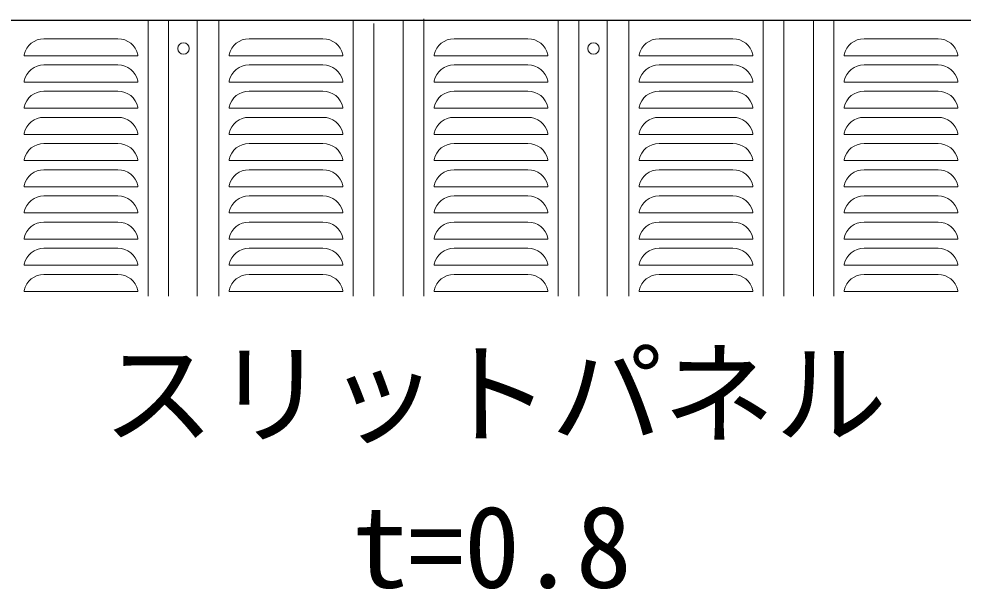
# Model space of a CAD drawing. Units: millimetres, scale not verified. Extents: x -6300 to 6300, y -4455 to 4455.
# Drawn here: x -3302 to -2473, y 1576 to 2077 of the extents above; entities that cross this region are included whole.
import ezdxf
from ezdxf.enums import TextEntityAlignment as Align

# ---------------------------------------------------------------- set-up
doc = ezdxf.new("R2010")
doc.units = ezdxf.units.MM
doc.header["$LTSCALE"] = 20
for name, color, linetype, lineweight in [('0-2_D-STR1', 1, 'Continuous', 25), ('0-3_D-STR3', 3, 'Continuous', 13), ('0-4_D-STR2', 7, 'Continuous', 13), ('0-8_D-STR-TXT', 7, 'Continuous', 13)]:
    doc.layers.add(name, color=color, linetype=linetype, lineweight=lineweight)
doc.styles.add('ＭＳ ゴシック', font='')
doc.styles.get('ＭＳ ゴシック').set_extended_font_data('MS Gothic')

msp = doc.modelspace()

# ---------------------------------------------------------------- linework, layer by layer
at = {"layer": '0-2_D-STR1'}
msp.add_line((-4027.46, 2076.36), (-1626.46, 2076.36), dxfattribs=at)
msp.add_line((-4027.46, 2076.36), (-1626.46, 2076.36), dxfattribs=at)
at = {"layer": '0-3_D-STR3'}
for centre in [(-3157.46, 2051.36), (-2797.46, 2051.36)]:
    msp.add_circle(centre, 5, dxfattribs=at)
at = {"layer": '0-4_D-STR2'}
for p, q in [((-3188.46, 2076.36), (-3188.46, 1833.86)), ((-3170.46, 2076.36), (-3170.46, 1833.86)), ((-3145.46, 2076.36), (-3145.46, 1833.86)), ((-3126.46, 2076.36), (-3126.46, 1833.86)), ((-3008.46, 2076.36), (-3008.46, 1833.86)), ((-2990.46, 2073.22), (-2990.46, 1833.86)), ((-2964.46, 2076.36), (-2964.46, 1833.86)), ((-2946.46, 2077.36), (-2946.46, 1833.86)), ((-2828.46, 2076.36), (-2828.46, 1833.86)), ((-2810.46, 2076.36), (-2810.46, 1833.86)), ((-2785.46, 2076.36), (-2785.46, 1833.86)), ((-2766.46, 2076.36), (-2766.46, 1833.86)), ((-2648.46, 2076.36), (-2648.46, 1833.86)), ((-2630.46, 2076.36), (-2630.46, 1833.86)), ((-2604.46, 2076.36), (-2604.46, 1833.86)), ((-2586.46, 2076.36), (-2586.46, 1833.86)), ((-3215.01, 2059.86), (-3279.91, 2059.86)), ((-3035.01, 2059.86), (-3099.91, 2059.86)), ((-2855.01, 2059.86), (-2919.91, 2059.86)), ((-2675.01, 2059.86), (-2739.91, 2059.86)), ((-2495.01, 2059.86), (-2559.91, 2059.86)), ((-3297.46, 2045.86), (-3297.46, 2044.86)), ((-3297.46, 2045.85), (-3297.46, 2044.86)), ((-3197.46, 2044.86), (-3297.46, 2044.86)), ((-3197.46, 2045.86), (-3197.46, 2044.86)), ((-3117.46, 2045.86), (-3117.46, 2044.86)), ((-3117.46, 2044.86), (-3017.46, 2044.86)), ((-3017.46, 2045.86), (-3017.46, 2044.86)), ((-3017.46, 2045.85), (-3017.46, 2044.86)), ((-2937.46, 2045.86), (-2937.46, 2044.86)), ((-2937.46, 2045.85), (-2937.46, 2044.86)), ((-2837.46, 2044.86), (-2937.46, 2044.86)), ((-2837.46, 2045.86), (-2837.46, 2044.86)), ((-2757.46, 2045.86), (-2757.46, 2044.86)), ((-2757.46, 2044.86), (-2657.46, 2044.86)), ((-2657.46, 2045.86), (-2657.46, 2044.86)), ((-2657.46, 2045.85), (-2657.46, 2044.86)), ((-2577.46, 2045.86), (-2577.46, 2044.86)), ((-2577.46, 2045.85), (-2577.46, 2044.86)), ((-2477.46, 2044.86), (-2577.46, 2044.86)), ((-2477.46, 2045.86), (-2477.46, 2044.86)), ((-3215.01, 2036.86), (-3279.91, 2036.86)), ((-3035.01, 2036.86), (-3099.91, 2036.86)), ((-2855.01, 2036.86), (-2919.91, 2036.86)), ((-2675.01, 2036.86), (-2739.91, 2036.86)), ((-2495.01, 2036.86), (-2559.91, 2036.86)), ((-3297.46, 2022.86), (-3297.46, 2021.86)), ((-3297.46, 2022.85), (-3297.46, 2021.86)), ((-3197.46, 2022.86), (-3197.46, 2021.86)), ((-3117.46, 2022.86), (-3117.46, 2021.86)), ((-3017.46, 2022.86), (-3017.46, 2021.86)), ((-3017.46, 2022.85), (-3017.46, 2021.86)), ((-2937.46, 2022.86), (-2937.46, 2021.86)), ((-2937.46, 2022.85), (-2937.46, 2021.86)), ((-2837.46, 2022.86), (-2837.46, 2021.86)), ((-2757.46, 2022.86), (-2757.46, 2021.86)), ((-2657.46, 2022.86), (-2657.46, 2021.86)), ((-2657.46, 2022.85), (-2657.46, 2021.86)), ((-2577.46, 2022.86), (-2577.46, 2021.86)), ((-2577.46, 2022.85), (-2577.46, 2021.86)), ((-2477.46, 2022.86), (-2477.46, 2021.86)), ((-3197.46, 2021.86), (-3297.46, 2021.86)), ((-3117.46, 2021.86), (-3017.46, 2021.86)), ((-2837.46, 2021.86), (-2937.46, 2021.86)), ((-2757.46, 2021.86), (-2657.46, 2021.86)), ((-2477.46, 2021.86), (-2577.46, 2021.86)), ((-3215.01, 2013.86), (-3279.91, 2013.86)), ((-3099.91, 2013.86), (-3035.01, 2013.86)), ((-2855.01, 2013.86), (-2919.91, 2013.86)), ((-2739.91, 2013.86), (-2675.01, 2013.86)), ((-2495.01, 2013.86), (-2559.91, 2013.86)), ((-3297.46, 1999.86), (-3297.46, 1998.86)), ((-3297.46, 1999.85), (-3297.46, 1998.86)), ((-3197.46, 1998.86), (-3297.46, 1998.86)), ((-3197.46, 1999.86), (-3197.46, 1998.86)), ((-3117.46, 1999.86), (-3117.46, 1998.86)), ((-3117.46, 1998.86), (-3017.46, 1998.86)), ((-3017.46, 1999.86), (-3017.46, 1998.86)), ((-3017.46, 1999.85), (-3017.46, 1998.86)), ((-2937.46, 1999.86), (-2937.46, 1998.86)), ((-2937.46, 1999.85), (-2937.46, 1998.86)), ((-2837.46, 1998.86), (-2937.46, 1998.86)), ((-2837.46, 1999.86), (-2837.46, 1998.86)), ((-2757.46, 1999.86), (-2757.46, 1998.86)), ((-2757.46, 1998.86), (-2657.46, 1998.86)), ((-2657.46, 1999.86), (-2657.46, 1998.86)), ((-2657.46, 1999.85), (-2657.46, 1998.86)), ((-2577.46, 1999.86), (-2577.46, 1998.86)), ((-2577.46, 1999.85), (-2577.46, 1998.86)), ((-2477.46, 1998.86), (-2577.46, 1998.86)), ((-2477.46, 1999.86), (-2477.46, 1998.86)), ((-3215.01, 1990.86), (-3279.91, 1990.86)), ((-3035.01, 1990.86), (-3099.91, 1990.86)), ((-2855.01, 1990.86), (-2919.91, 1990.86)), ((-2675.01, 1990.86), (-2739.91, 1990.86)), ((-2495.01, 1990.86), (-2559.91, 1990.86)), ((-3297.46, 1976.86), (-3297.46, 1975.86)), ((-3297.46, 1976.85), (-3297.46, 1975.86)), ((-3197.46, 1975.86), (-3297.46, 1975.86)), ((-3197.46, 1976.86), (-3197.46, 1975.86)), ((-3117.46, 1976.86), (-3117.46, 1975.86)), ((-3117.46, 1975.86), (-3017.46, 1975.86)), ((-3017.46, 1976.86), (-3017.46, 1975.86)), ((-3017.46, 1976.85), (-3017.46, 1975.86)), ((-2937.46, 1976.86), (-2937.46, 1975.86)), ((-2937.46, 1976.85), (-2937.46, 1975.86)), ((-2837.46, 1975.86), (-2937.46, 1975.86)), ((-2837.46, 1976.86), (-2837.46, 1975.86)), ((-2757.46, 1976.86), (-2757.46, 1975.86)), ((-2757.46, 1975.86), (-2657.46, 1975.86)), ((-2657.46, 1976.86), (-2657.46, 1975.86)), ((-2657.46, 1976.85), (-2657.46, 1975.86)), ((-2577.46, 1976.86), (-2577.46, 1975.86)), ((-2577.46, 1976.85), (-2577.46, 1975.86)), ((-2477.46, 1975.86), (-2577.46, 1975.86)), ((-2477.46, 1976.86), (-2477.46, 1975.86)), ((-3215.01, 1967.86), (-3279.91, 1967.86)), ((-3099.91, 1967.86), (-3035.01, 1967.86)), ((-2855.01, 1967.86), (-2919.91, 1967.86)), ((-2739.91, 1967.86), (-2675.01, 1967.86)), ((-2495.01, 1967.86), (-2559.91, 1967.86)), ((-3297.46, 1953.86), (-3297.46, 1952.86)), ((-3297.46, 1953.85), (-3297.46, 1952.86)), ((-3197.46, 1952.86), (-3297.46, 1952.86)), ((-3197.46, 1953.86), (-3197.46, 1952.86)), ((-3117.46, 1953.86), (-3117.46, 1952.86)), ((-3117.46, 1952.86), (-3017.46, 1952.86)), ((-3017.46, 1953.86), (-3017.46, 1952.86)), ((-3017.46, 1953.85), (-3017.46, 1952.86)), ((-2937.46, 1953.86), (-2937.46, 1952.86)), ((-2937.46, 1953.85), (-2937.46, 1952.86)), ((-2837.46, 1952.86), (-2937.46, 1952.86)), ((-2837.46, 1953.86), (-2837.46, 1952.86)), ((-2757.46, 1953.86), (-2757.46, 1952.86)), ((-2757.46, 1952.86), (-2657.46, 1952.86)), ((-2657.46, 1953.86), (-2657.46, 1952.86)), ((-2657.46, 1953.85), (-2657.46, 1952.86)), ((-2577.46, 1953.86), (-2577.46, 1952.86)), ((-2577.46, 1953.85), (-2577.46, 1952.86)), ((-2477.46, 1952.86), (-2577.46, 1952.86)), ((-2477.46, 1953.86), (-2477.46, 1952.86)), ((-3215.01, 1944.86), (-3279.91, 1944.86)), ((-3035.01, 1944.86), (-3099.91, 1944.86)), ((-2855.01, 1944.86), (-2919.91, 1944.86)), ((-2675.01, 1944.86), (-2739.91, 1944.86)), ((-2495.01, 1944.86), (-2559.91, 1944.86)), ((-3297.46, 1930.86), (-3297.46, 1929.86)), ((-3297.46, 1930.85), (-3297.46, 1929.86)), ((-3197.46, 1929.86), (-3297.46, 1929.86)), ((-3197.46, 1930.86), (-3197.46, 1929.86)), ((-3117.46, 1930.86), (-3117.46, 1929.86)), ((-3117.46, 1929.86), (-3017.46, 1929.86)), ((-3017.46, 1930.86), (-3017.46, 1929.86)), ((-3017.46, 1930.85), (-3017.46, 1929.86)), ((-2937.46, 1930.86), (-2937.46, 1929.86)), ((-2937.46, 1930.85), (-2937.46, 1929.86)), ((-2837.46, 1929.86), (-2937.46, 1929.86)), ((-2837.46, 1930.86), (-2837.46, 1929.86)), ((-2757.46, 1930.86), (-2757.46, 1929.86)), ((-2757.46, 1929.86), (-2657.46, 1929.86)), ((-2657.46, 1930.86), (-2657.46, 1929.86)), ((-2657.46, 1930.85), (-2657.46, 1929.86)), ((-2577.46, 1930.86), (-2577.46, 1929.86)), ((-2577.46, 1930.85), (-2577.46, 1929.86)), ((-2477.46, 1929.86), (-2577.46, 1929.86)), ((-2477.46, 1930.86), (-2477.46, 1929.86)), ((-3215.01, 1921.86), (-3279.91, 1921.86)), ((-3099.91, 1921.86), (-3035.01, 1921.86)), ((-2855.01, 1921.86), (-2919.91, 1921.86)), ((-2739.91, 1921.86), (-2675.01, 1921.86)), ((-2495.01, 1921.86), (-2559.91, 1921.86)), ((-3297.46, 1907.86), (-3297.46, 1906.86)), ((-3297.46, 1907.85), (-3297.46, 1906.86)), ((-3197.46, 1906.86), (-3297.46, 1906.86)), ((-3197.46, 1907.86), (-3197.46, 1906.86)), ((-3117.46, 1907.86), (-3117.46, 1906.86)), ((-3117.46, 1906.86), (-3017.46, 1906.86)), ((-3017.46, 1907.86), (-3017.46, 1906.86)), ((-3017.46, 1907.85), (-3017.46, 1906.86)), ((-2937.46, 1907.86), (-2937.46, 1906.86)), ((-2937.46, 1907.85), (-2937.46, 1906.86)), ((-2837.46, 1906.86), (-2937.46, 1906.86)), ((-2837.46, 1907.86), (-2837.46, 1906.86)), ((-2757.46, 1907.86), (-2757.46, 1906.86)), ((-2757.46, 1906.86), (-2657.46, 1906.86)), ((-2657.46, 1907.86), (-2657.46, 1906.86)), ((-2657.46, 1907.85), (-2657.46, 1906.86)), ((-2577.46, 1907.86), (-2577.46, 1906.86)), ((-2577.46, 1907.85), (-2577.46, 1906.86)), ((-2477.46, 1906.86), (-2577.46, 1906.86)), ((-2477.46, 1907.86), (-2477.46, 1906.86)), ((-3215.01, 1898.86), (-3279.91, 1898.86)), ((-3035.01, 1898.86), (-3099.91, 1898.86)), ((-2855.01, 1898.86), (-2919.91, 1898.86)), ((-2675.01, 1898.86), (-2739.91, 1898.86)), ((-2495.01, 1898.86), (-2559.91, 1898.86)), ((-3297.46, 1884.86), (-3297.46, 1883.86)), ((-3297.46, 1884.85), (-3297.46, 1883.86)), ((-3197.46, 1883.86), (-3297.46, 1883.86)), ((-3197.46, 1884.86), (-3197.46, 1883.86)), ((-3117.46, 1884.86), (-3117.46, 1883.86)), ((-3117.46, 1883.86), (-3017.46, 1883.86)), ((-3017.46, 1884.86), (-3017.46, 1883.86)), ((-3017.46, 1884.85), (-3017.46, 1883.86)), ((-2937.46, 1884.86), (-2937.46, 1883.86)), ((-2937.46, 1884.85), (-2937.46, 1883.86)), ((-2837.46, 1883.86), (-2937.46, 1883.86)), ((-2837.46, 1884.86), (-2837.46, 1883.86)), ((-2757.46, 1884.86), (-2757.46, 1883.86)), ((-2757.46, 1883.86), (-2657.46, 1883.86)), ((-2657.46, 1884.86), (-2657.46, 1883.86)), ((-2657.46, 1884.85), (-2657.46, 1883.86)), ((-2577.46, 1884.86), (-2577.46, 1883.86)), ((-2577.46, 1884.85), (-2577.46, 1883.86)), ((-2477.46, 1883.86), (-2577.46, 1883.86)), ((-2477.46, 1884.86), (-2477.46, 1883.86)), ((-3215.01, 1875.86), (-3279.91, 1875.86)), ((-3099.91, 1875.86), (-3035.01, 1875.86)), ((-2855.01, 1875.86), (-2919.91, 1875.86)), ((-2739.91, 1875.86), (-2675.01, 1875.86)), ((-2495.01, 1875.86), (-2559.91, 1875.86)), ((-3297.46, 1861.86), (-3297.46, 1860.86)), ((-3297.46, 1861.85), (-3297.46, 1860.86)), ((-3197.46, 1860.86), (-3297.46, 1860.86)), ((-3197.46, 1861.86), (-3197.46, 1860.86)), ((-3117.46, 1861.86), (-3117.46, 1860.86)), ((-3117.46, 1860.86), (-3017.46, 1860.86)), ((-3017.46, 1861.86), (-3017.46, 1860.86)), ((-3017.46, 1861.85), (-3017.46, 1860.86)), ((-2937.46, 1861.86), (-2937.46, 1860.86)), ((-2937.46, 1861.85), (-2937.46, 1860.86)), ((-2837.46, 1860.86), (-2937.46, 1860.86)), ((-2837.46, 1861.86), (-2837.46, 1860.86)), ((-2757.46, 1861.86), (-2757.46, 1860.86)), ((-2757.46, 1860.86), (-2657.46, 1860.86)), ((-2657.46, 1861.86), (-2657.46, 1860.86)), ((-2657.46, 1861.85), (-2657.46, 1860.86)), ((-2577.46, 1861.86), (-2577.46, 1860.86)), ((-2577.46, 1861.85), (-2577.46, 1860.86)), ((-2477.46, 1860.86), (-2577.46, 1860.86)), ((-2477.46, 1861.86), (-2477.46, 1860.86)), ((-3215.01, 1852.86), (-3279.91, 1852.86)), ((-3035.01, 1852.86), (-3099.91, 1852.86)), ((-2855.01, 1852.86), (-2919.91, 1852.86)), ((-2675.01, 1852.86), (-2739.91, 1852.86)), ((-2495.01, 1852.86), (-2559.91, 1852.86)), ((-3297.46, 1838.86), (-3297.46, 1837.86)), ((-3297.46, 1838.85), (-3297.46, 1837.86)), ((-3197.46, 1837.86), (-3297.46, 1837.86)), ((-3197.46, 1838.86), (-3197.46, 1837.86)), ((-3117.46, 1838.86), (-3117.46, 1837.86)), ((-3117.46, 1837.86), (-3017.46, 1837.86)), ((-3017.46, 1838.86), (-3017.46, 1837.86)), ((-3017.46, 1838.85), (-3017.46, 1837.86)), ((-2937.46, 1838.86), (-2937.46, 1837.86)), ((-2937.46, 1838.85), (-2937.46, 1837.86)), ((-2837.46, 1837.86), (-2937.46, 1837.86)), ((-2837.46, 1838.86), (-2837.46, 1837.86)), ((-2757.46, 1838.86), (-2757.46, 1837.86)), ((-2757.46, 1837.86), (-2657.46, 1837.86)), ((-2657.46, 1838.86), (-2657.46, 1837.86)), ((-2657.46, 1838.85), (-2657.46, 1837.86)), ((-2577.46, 1838.86), (-2577.46, 1837.86)), ((-2577.46, 1838.85), (-2577.46, 1837.86)), ((-2477.46, 1837.86), (-2577.46, 1837.86)), ((-2477.46, 1838.86), (-2477.46, 1837.86))]:
    msp.add_line(p, q, dxfattribs=at)
for centre, start, end in [((-3279.91, 2041.86), 90, 167.16041), ((-3215.01, 2041.86), 12.83959, 90), ((-3099.91, 2041.86), 90, 167.16041), ((-3035.01, 2041.86), 12.83959, 90), ((-2919.91, 2041.86), 90, 167.16041), ((-2855.01, 2041.86), 12.83959, 90), ((-2739.91, 2041.86), 90, 167.16041), ((-2675.01, 2041.86), 12.83959, 90), ((-2559.91, 2041.86), 90, 167.16041), ((-2495.01, 2041.86), 12.83959, 90), ((-3279.91, 2018.86), 90, 167.16041), ((-3215.01, 2018.86), 12.83959, 90), ((-3099.91, 2018.86), 90, 167.16041), ((-3035.01, 2018.86), 12.83959, 90), ((-2919.91, 2018.86), 90, 167.16041), ((-2855.01, 2018.86), 12.83959, 90), ((-2739.91, 2018.86), 90, 167.16041), ((-2675.01, 2018.86), 12.83959, 90), ((-2559.91, 2018.86), 90, 167.16041), ((-2495.01, 2018.86), 12.83959, 90), ((-3279.91, 1995.86), 90, 167.16041), ((-3215.01, 1995.86), 12.83959, 90), ((-3099.91, 1995.86), 90, 167.16041), ((-3035.01, 1995.86), 12.83959, 90), ((-2919.91, 1995.86), 90, 167.16041), ((-2855.01, 1995.86), 12.83959, 90), ((-2739.91, 1995.86), 90, 167.16041), ((-2675.01, 1995.86), 12.83959, 90), ((-2559.91, 1995.86), 90, 167.16041), ((-2495.01, 1995.86), 12.83959, 90), ((-3279.91, 1972.86), 90, 167.16041), ((-3215.01, 1972.86), 12.83959, 90), ((-3099.91, 1972.86), 90, 167.16041), ((-3035.01, 1972.86), 12.83959, 90), ((-2919.91, 1972.86), 90, 167.16041), ((-2855.01, 1972.86), 12.83959, 90), ((-2739.91, 1972.86), 90, 167.16041), ((-2675.01, 1972.86), 12.83959, 90), ((-2559.91, 1972.86), 90, 167.16041), ((-2495.01, 1972.86), 12.83959, 90), ((-3279.91, 1949.86), 90, 167.16041), ((-3215.01, 1949.86), 12.83959, 90), ((-3099.91, 1949.86), 90, 167.16041), ((-3035.01, 1949.86), 12.83959, 90), ((-2919.91, 1949.86), 90, 167.16041), ((-2855.01, 1949.86), 12.83959, 90), ((-2739.91, 1949.86), 90, 167.16041), ((-2675.01, 1949.86), 12.83959, 90), ((-2559.91, 1949.86), 90, 167.16041), ((-2495.01, 1949.86), 12.83959, 90), ((-3279.91, 1926.86), 90, 167.16041), ((-3215.01, 1926.86), 12.83959, 90), ((-3099.91, 1926.86), 90, 167.16041), ((-3035.01, 1926.86), 12.83959, 90), ((-2919.91, 1926.86), 90, 167.16041), ((-2855.01, 1926.86), 12.83959, 90), ((-2739.91, 1926.86), 90, 167.16041), ((-2675.01, 1926.86), 12.83959, 90), ((-2559.91, 1926.86), 90, 167.16041), ((-2495.01, 1926.86), 12.83959, 90), ((-3279.91, 1903.86), 90, 167.16041), ((-3215.01, 1903.86), 12.83959, 90), ((-3099.91, 1903.86), 90, 167.16041), ((-3035.01, 1903.86), 12.83959, 90), ((-2919.91, 1903.86), 90, 167.16041), ((-2855.01, 1903.86), 12.83959, 90), ((-2739.91, 1903.86), 90, 167.16041), ((-2675.01, 1903.86), 12.83959, 90), ((-2559.91, 1903.86), 90, 167.16041), ((-2495.01, 1903.86), 12.83959, 90), ((-3279.91, 1880.86), 90, 167.16041), ((-3215.01, 1880.86), 12.83959, 90), ((-3099.91, 1880.86), 90, 167.16041), ((-3035.01, 1880.86), 12.83959, 90), ((-2919.91, 1880.86), 90, 167.16041), ((-2855.01, 1880.86), 12.83959, 90), ((-2739.91, 1880.86), 90, 167.16041), ((-2675.01, 1880.86), 12.83959, 90), ((-2559.91, 1880.86), 90, 167.16041), ((-2495.01, 1880.86), 12.83959, 90), ((-3279.91, 1857.86), 90, 167.16041), ((-3215.01, 1857.86), 12.83959, 90), ((-3099.91, 1857.86), 90, 167.16041), ((-3035.01, 1857.86), 12.83959, 90), ((-2919.91, 1857.86), 90, 167.16041), ((-2855.01, 1857.86), 12.83959, 90), ((-2739.91, 1857.86), 90, 167.16041), ((-2675.01, 1857.86), 12.83959, 90), ((-2559.91, 1857.86), 90, 167.16041), ((-2495.01, 1857.86), 12.83959, 90), ((-3279.91, 1834.86), 90, 167.16041), ((-3215.01, 1834.86), 12.83959, 90), ((-3099.91, 1834.86), 90, 167.16041), ((-3035.01, 1834.86), 12.83959, 90), ((-2919.91, 1834.86), 90, 167.16041), ((-2855.01, 1834.86), 12.83959, 90), ((-2739.91, 1834.86), 90, 167.16041), ((-2675.01, 1834.86), 12.83959, 90), ((-2559.91, 1834.86), 90, 167.16041), ((-2495.01, 1834.86), 12.83959, 90)]:
    msp.add_arc(centre, 18, start, end, dxfattribs=at)

# ---------------------------------------------------------------- texts
at = {"layer": '0-8_D-STR-TXT', "style": 'ＭＳ ゴシック'}
for s, p in [('スリットパネル', (-3228.58, 1690.27)), ('t=0.8', (-3009.29, 1555.94))]:
    msp.add_text(s, height=72.14, dxfattribs=at).set_placement(p, align=Align.BOTTOM_LEFT)

doc.saveas('drawing.dxf')
